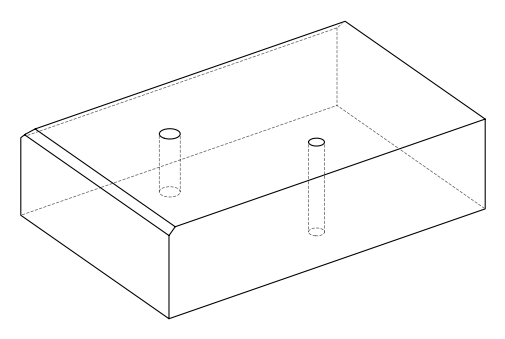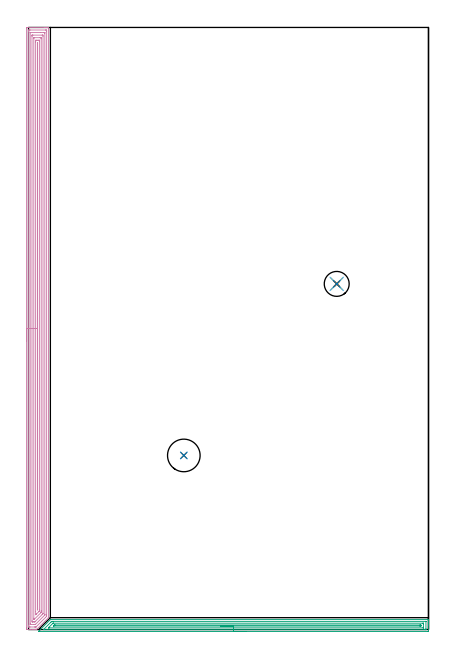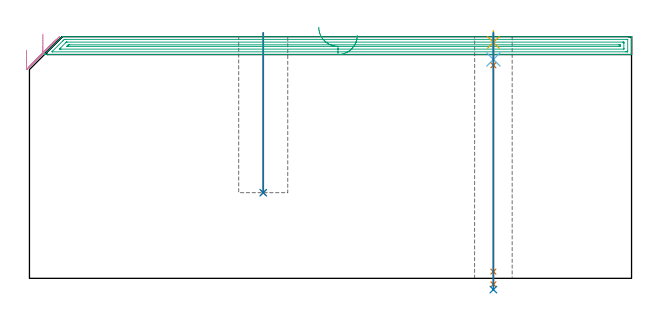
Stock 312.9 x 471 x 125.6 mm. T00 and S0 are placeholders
(PLAN: 8 operations, 6 tool changes, 38.1 min)
(1 INDEXABLE_INSERT_DRILL_BLIND_HOLE_FROM_SOLID | STEP1POCKET | NXT0302_004 | 0.33 min | 17255 mm3)
(2 DRILL_TO_ENLARGE_BLIND_HOLE | STEP1POCKET | UGT0301_379 | 0.33 min | 24114 mm3)
(3 AREA_MILL | FG_CHAMFER_SURFACE | UGT0205_001 | 9.8 min | 13508 mm3)
(4 AREA_MILL_1 | FG_CHAMFER_SURFACE_1 | UGT0205_001 | 26.41 min | 68275 mm3)
(5 SPOT_DRILL | STEP1HOLE | NXT0321_9005460120000 | 0.05 min | 295 mm3)
(6 DRILL_BLIND_HOLE_INTO_CENTER | STEP1HOLE | UGT0301_198 | 0.06 min | 466 mm3)
(7 GUN_DRILL_THROUGH_HOLE | STEP1HOLE | UGT0307_003 | 0.61 min | 4257 mm3)
(8 SPADE_DRILL_TO_ENLARGE_THROUGH_HOLE | STEP1HOLE | UGT0306_010 | 0.54 min | 32427 mm3)
(TOOL NXT0302_004 | Index. Insert Drill 16.5mm [880-D1650L20-05] | D16.5 PA176 FL83 Z2)
(TOOL UGT0301_379 | Twist Drill Flat Bottom 25.5 mm | D25.5 PA180 FL165 Z2)
(TOOL UGT0205_001 | Chamfer Mill 20 x 3 x 45 deg. | D20 FL50 Z2)
(TOOL NXT0321_9005460120000 | NC Spot Drill, 142deg, 12mm, Carbide, Uncoated | D12 PA142 FL30 Z2)
(TOOL UGT0301_198 | Twist Drill 7.9 mm | D7.9 PA118 FL73 Z2)
(TOOL UGT0307_003 | Gun Drill 7 mm | D7 PA130 FL24 Z1)
(TOOL UGT0306_010 | Spade Drill 19.5mm | D19.5 PA132 FL10 Z2)
(OP 1 INDEXABLE_INSERT_DRILL_BLIND_HOLE_FROM_SOLID)
G17 G21 G94 G90
T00 M6
G54
G17 G0 G90 X121.5 Y136.2 S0 M3
G43 Z135.6 H1
G94 G81 G98 Z44.5 F250. R127.6
G80
M5
M2
(OP 2 DRILL_TO_ENLARGE_BLIND_HOLE)
G17 G21 G94 G90
T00 M6
G54
G17 G0 G90 X121.5 Y136.2 S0 M3
G43 Z135.6 H0
G94 G73 G98 Z44.5 F250. Q20.275 R127.6
G80
M5
M2
(OP 3 AREA_MILL)
G17 G21 G94 G90
T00 M6
G54
G17 G0 G90 X170.35 Y-1.5 S1061 M3
G43 Z135.6 H0
Z126.3
G94 G1 X170.312 Z125.428 F250.
X170.198 Z124.563
X170.009 Z123.712
X169.747 Z122.88
X169.413 Z122.074
X169.01 Z121.3
X168.541 Z120.564
X168.01 Z119.872
X167.421 Z119.229
X166.778 Z118.64
X166.086 Z118.108
X165.35 Z117.64
X164.576 Z117.237
X163.77 Z116.903
X162.938 Z116.641
X162.086 Z116.452
X161.222 Z116.338
X160.35 Z116.3
X7.885
X7.827 Y-1.495 Z116.303
X7.818 Y-1.493 Z116.305
X7.827 Y-1.472 Z116.326
X8.125 Y-1.175 Z116.624
X16.973 Y7.673 Z125.472
X17.1 Y7.801 Z125.599
X17.338 Y7.8 Z125.6
X312.728
X312.89 Y7.805 Z125.595
X312.893 Y7.732 Z125.523
X312.9 Y7.306 Z125.106
Y6.983 Z124.783
Y6.279 Z124.074
Y5.033 Z122.83
Y3.597 Z121.393
X312.899 Y-1.495 Z116.303
X312.897 Y-1.496 Z116.302
X312.277 Y-1.5 Z116.3
X160.35
Y-0.086 Z117.714
X11.998 Y-0.085 Z117.715
X11.891 Y-0.083 Z117.717
X11.695 Y-0.079 Z117.721
X11.782 Y0.021 Z117.821
X11.886 Y0.133 Z117.933
X11.998 Y0.247 Z118.047
X17.36 Y5.61 Z123.41
X17.696 Y5.942 Z123.742
X18.041 Y6.279 Z124.079
X18.153 Y6.38 Z124.18
X19.147 Y6.386 Z124.186
X310.597 Y6.385 Z124.185
X310.81 Y6.383 Z124.183
X310.87 Y6.38 Z124.18
X310.892 Y6.377 Z124.177
X310.894 Y6.372 Z124.172
X310.898 Y6.338 Z124.138
X310.899 Y6.279 Z124.079
Y0.506 Z118.306
X310.892 Y0.021 Z117.821
X310.89 Y-0.075 Z117.725
X310.703 Y-0.082 Z117.718
X310.595 Y-0.085 Z117.715
X310.49
X309.703 Y-0.086 Z117.714
X160.35
Y1.328 Z119.128
X16.466 Y1.329 Z119.129
X16.051 Y1.33 Z119.13
X15.619 Y1.334 Z119.134
X15.572 Y1.335 Z119.135
X15.568 Y1.358 Z119.158
X15.572 Y1.369 Z119.169
X15.791 Y1.591 Z119.391
X16.008 Y1.809 Z119.609
X18.92 Y4.719 Z122.519
X19.147 Y4.941 Z122.741
X19.178 Y4.965 Z122.765
X19.2 Y4.967 Z122.767
X19.25 Y4.97 Z122.77
X19.354 Y4.971 Z122.771
X19.56
X308.223
X308.702 Y4.969 Z122.769
X308.861 Y4.966 Z122.766
X308.882 Y4.965 Z122.765
X308.89 Y4.925 Z122.725
X308.895 Y4.82 Z122.62
X308.898 Y4.689 Z122.489
X308.9 Y4.491 Z122.291
Y4.293 Z122.093
Y1.809 Z119.609
Y1.612 Z119.412
X308.896 Y1.414 Z119.214
X308.892 Y1.358 Z119.158
X308.888 Y1.334 Z119.134
X308.881 Y1.333 Z119.133
X308.822 Y1.33 Z119.13
X308.702 Y1.329 Z119.129
X160.35 Y1.328 Z119.128
Y2.743 Z120.543
X20.001
X19.647 Y2.747 Z120.547
X19.47 Y2.75 Z120.55
X19.413 Y2.754 Z120.554
X19.435 Y2.777 Z120.577
X19.698 Y3.046 Z120.846
X19.964 Y3.315 Z121.115
X20.041 Y3.392 Z121.192
X20.145 Y3.493 Z121.293
X20.199 Y3.54 Z121.34
X20.213 Y3.55 Z121.35
X20.235 Y3.553 Z121.353
X20.285 Y3.555 Z121.355
X20.49 Y3.557 Z121.357
X20.9
X306.061
X306.874 Y3.55 Z121.35
X306.89 Y3.549 Z121.349
X306.893 Y3.527 Z121.327
X306.897 Y3.474 Z121.274
X306.899 Y3.366 Z121.166
X306.9 Y3.15 Z120.95
X306.899 Y2.934 Z120.734
X306.897 Y2.826 Z120.626
X306.893 Y2.773 Z120.573
X306.89 Y2.751 Z120.551
X306.871 Y2.748 Z120.548
X306.836 Y2.746 Z120.546
X306.021 Y2.743 Z120.543
X160.35
X159.478 Z120.581
X158.613 Z120.695
X157.762 Z120.883
X156.93 Z121.146
X156.124 Z121.48
X155.35 Z121.882
X154.614 Z122.351
X153.922 Z122.882
X153.279 Z123.472
X152.69 Z124.115
X152.158 Z124.807
X151.69 Z125.543
X151.287 Z126.316
X150.953 Z127.122
X150.691 Z127.954
X150.502 Z128.806
X150.388 Z129.671
X150.35 Z130.543
G0 Z135.6
M5
M2
(OP 4 AREA_MILL_1)
G17 G21 G94 G90
T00 M6
G54
G17 G0 G90 X-1.5 Y225.5 S1061 M3
G43 Z135.6 H0
Z118.5
G94 G1 Y225.538 Z117.628 F250.
Y225.652 Z116.763
Y225.841 Z115.912
Y226.103 Z115.08
Y226.437 Z114.274
Y226.84 Z113.5
Y227.308 Z112.764
Y227.84 Z112.072
Y228.429 Z111.429
Y229.072 Z110.84
Y229.764 Z110.308
Y230.5 Z109.84
Y231.274 Z109.437
Y232.08 Z109.103
Y232.912 Z108.841
Y233.764 Z108.652
Y234.628 Z108.538
Y235.5 Z108.5
Y470.047
X-1.499 Y470.385 Z108.501
X-1.494 Y470.934 Z108.504
X-1.492 Y470.992 Z108.506
X-0.948 Y471. Z109.049
X12.382 Z122.376
X12.936 Z122.933
X13.271 Z123.267
X13.825 Z123.821
X14.159 Z124.154
X15.185 Z125.184
X15.561 Y470.992 Z125.553
X15.597 Y470.99 Z125.588
X15.6 Y470.832 Z125.6
Y9.542
X15.607 Y9.313 Z125.591
X15.522 Y9.221 Z125.52
X6.458 Y0.156 Z116.454
X6.318 Y0.019 Z116.315
X6.292 Y0.001 Z116.288
X5.933 Y0. Z115.933
X5.053 Z115.052
X4.384 Z114.38
X3.161 Z113.158
X1.718 Z111.714
X-0.948 Y0.001 Z109.049
X-1.175 Y0.003 Z108.822
X-1.492 Y0.008 Z108.506
X-1.494 Y0.066 Z108.504
X-1.498 Y0.615 Z108.502
X-1.5 Y1.169 Z108.5
Y235.5
X-0.086 Z109.914
Y467.706
X-0.085 Y468.599 Z109.915
X-0.084 Y468.624 Z109.916
X-0.059 Y468.99 Z109.941
X0.433 Y468.998 Z110.433
X0.829 Y468.999 Z110.829
X1.319 Y469. Z111.319
X13.271 Y468.999 Z123.271
X13.763 Y468.997 Z123.763
X14.159 Y468.99 Z124.159
X14.184 Y468.599 Z124.184
X14.185 Y468.574 Z124.185
X14.186 Y467.706 Z124.186
Y11.305
X14.182 Y10.439 Z124.182
X14.18 Y10.418 Z124.18
X14.159 Y10.321 Z124.159
X13.333 Y9.483 Z123.333
X6.161 Y2.312 Z116.161
X5.891 Y2.051 Z115.891
X5.851 Y2.013 Z115.851
X5.794 Y2.008 Z115.794
X5.669 Y2.002 Z115.669
X5.273 Y2. Z115.273
X4.783 Z114.783
X1.228 Z111.228
X0.829 Y2.001 Z110.829
X0.337 Y2.003 Z110.337
X-0.059 Y2.01 Z109.941
X-0.084 Y2.401 Z109.916
X-0.085 Y2.426 Z109.915
X-0.086 Y3.294 Z109.914
Y235.5
X1.328 Z111.328
X1.329 Y466.911 Z111.329
X1.33 Y466.96 Z111.33
X1.332 Y466.983 Z111.332
X1.334 Y466.988 Z111.334
X1.347 Y466.991 Z111.347
X1.533 Y466.999 Z111.533
X9.53 Y467. Z119.53
X12.196 Z122.196
X12.382 Y466.999 Z122.382
X12.568 Y466.995 Z122.568
X12.691 Y466.99 Z122.691
X12.765 Y466.982 Z122.765
X12.767 Y466.943 Z122.767
X12.769 Y466.813 Z122.769
X12.771 Y466.422 Z122.771
Y11.833
X12.77 Y11.583 Z122.77
X12.768 Y11.457 Z122.768
X12.765 Y11.397 Z122.765
X12.758 Y11.369 Z122.758
X12.728 Y11.332 Z122.728
X12.556 Y11.157 Z122.556
X12.382 Y10.981 Z122.382
X5.586 Y4.187 Z115.586
X5.425 Y4.033 Z115.425
X5.405 Y4.016 Z115.405
X5.365 Y4.01 Z115.365
X5.273 Y4.007 Z115.273
X4.57 Y4. Z114.57
X4.384 Z114.384
X1.718 Y4.001 Z111.718
X1.532 Y4.005 Z111.532
X1.409 Y4.01 Z111.409
X1.335 Y4.018 Z111.335
X1.333 Y4.057 Z111.333
X1.331 Y4.187 Z111.331
X1.329 Y4.578 Z111.329
X1.328 Y235.5 Z111.328
X2.743 Z112.743
Y464.134
X2.747 Y464.886 Z112.747
X2.749 Y464.989 Z112.749
X2.849 Y464.992 Z112.849
X3.064 Y464.996 Z113.064
X3.495 Y465. Z113.495
X10.631 Z120.631
X11.045 Y464.997 Z121.045
X11.252 Y464.993 Z121.252
X11.349 Y464.99 Z121.349
X11.357 Y464.134 Z121.357
Y12.74
X11.355 Y12.551 Z121.355
X11.353 Y12.457 Z121.353
X11.35 Y12.414 Z121.35
X11.329 Y12.39 Z121.329
X11.174 Y12.225 Z121.174
X10.889 Y11.939 Z120.889
X10.605 Y11.653 Z120.605
X5.273 Y6.322 Z115.273
X5.097 Y6.149 Z115.097
X4.994 Y6.051 Z114.994
X4.964 Y6.024 Z114.964
X4.922 Y6.01 Z114.922
X4.357 Y6. Z114.357
X3.495 Z113.495
X3.469 Z113.469
X3.055 Y6.003 Z113.055
X2.848 Y6.007 Z112.848
X2.751 Y6.01 Z112.751
X2.743 Y6.866 Z112.743
Y235.5
X4.157 Z114.157
Y462.575
X4.16 Y462.804 Z114.16
X4.164 Y462.956 Z114.164
X4.167 Y462.991 Z114.167
X4.182 Y462.994 Z114.182
X4.222 Y462.997 Z114.222
X4.384 Y462.999 Z114.384
X4.624 Y463. Z114.624
X9.067 Y462.999 Z119.067
X9.716 Y462.993 Z119.716
X9.926 Y462.99 Z119.926
X9.936 Y462.576 Z119.936
X9.941 Y462.348 Z119.941
X9.942 Y462.12 Z119.942
X9.943 Y14.676 Z119.943
X9.942 Y14.011 Z119.942
X9.94 Y13.785 Z119.94
X9.936 Y13.555 Z119.936
X9.926 Y13.436 Z119.926
X9.668 Y13.166 Z119.668
X4.768 Y8.267 Z114.768
X4.639 Y8.14 Z114.639
X4.535 Y8.042 Z114.535
X4.503 Y8.013 Z114.503
X4.465 Y8.009 Z114.465
X4.384 Y8.007 Z114.384
X4.174 Y8.01 Z114.174
X4.164 Y8.424 Z114.164
X4.159 Y8.652 Z114.159
X4.158 Y8.88 Z114.158
X4.157 Y235.5 Z114.157
X5.571 Z115.571
Y459.668
X5.572 Y460.261 Z115.572
X5.574 Y460.561 Z115.574
X5.578 Y460.857 Z115.578
X5.586 Y460.99 Z115.586
X5.729 Y460.996 Z115.729
X6.161 Y460.999 Z116.161
X6.614 Y461. Z116.614
X7.502 Z117.502
X7.939 Y460.999 Z117.939
X8.394 Y460.996 Z118.394
X8.507 Y460.99 Z118.507
X8.522 Y460.98 Z118.522
X8.524 Y460.945 Z118.524
X8.527 Y460.863 Z118.527
X8.528 Y460.561 Z118.528
X8.529 Y459.968 Z118.529
Y15.797
X8.528 Y15.205 Z118.528
X8.526 Y14.904 Z118.526
X8.522 Y14.608 Z118.522
X8.512 Y14.472 Z118.512
X8.001 Y13.949 Z118.001
X6.219 Y12.167 Z116.219
X6.161 Y12.109 Z116.161
X5.77 Y11.725 Z115.77
X5.686 Y11.645 Z115.686
X5.578 Y11.56 Z115.578
X5.575 Y11.699 Z115.575
X5.572 Y11.924 Z115.572
X5.571 Y14.011 Z115.571
Y235.5
X6.985 Z116.985
Y457.882
X6.986 Y458.775 Z116.986
X6.987 Y458.838 Z116.987
X6.992 Y458.904 Z116.992
X7. Y458.991 Z117.
X7.05 Y458.996 Z117.05
X7.082 Y458.997 Z117.082
X7.1 Y458.994 Z117.1
X7.106 Y458.992 Z117.106
X7.108 Y458.969 Z117.108
X7.113 Y458.84 Z117.113
X7.114 Y458.775 Z117.114
X7.115 Y458.71 Z117.115
X7.114 Y15.733 Z117.114
X7.112 Y15.667 Z117.112
X7.108 Y15.541 Z117.108
X7.084 Y15.493 Z117.084
X7.05 Y15.456 Z117.05
X6.998 Y15.407 Z116.998
X6.991 Y15.603 Z116.991
X6.987 Y15.732 Z116.987
X6.986 Y15.797 Z116.986
X6.985 Y15.862 Z116.985
Y235.5
Y236.372 Z117.023
Y237.236 Z117.137
Y238.088 Z117.326
Y238.92 Z117.588
Y239.726 Z117.922
Y240.5 Z118.325
Y241.236 Z118.794
Y241.928 Z119.325
Y242.571 Z119.914
Y243.16 Z120.557
Y243.692 Z121.249
Y244.16 Z121.985
Y244.563 Z122.759
Y244.897 Z123.565
Y245.159 Z124.397
Y245.348 Z125.249
Y245.462 Z126.114
Y245.5 Z126.985
G0 Z135.6
M5
M2
(OP 5 SPOT_DRILL)
G17 G21 G94 G90
T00 M6
G54
G17 G0 G90 X241.1 Y270.4 S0 M3
G43 Z135.6 H0
G94 G81 G98 Z122.6 F250. R128.6
G80
M5
M2
(OP 6 DRILL_BLIND_HOLE_INTO_CENTER)
G17 G21 G94 G90
T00 M6
G54
G17 G0 G90 X241.1 Y270.4 S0 M3
G43 Z135.6 H0
G94 G81 G98 Z113.75 F250. R127.6
G80
M5
M2
(OP 7 GUN_DRILL_THROUGH_HOLE)
G17 G21 G94 G90
T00 M6
G54
G17 G0 G90 X241.1 Y270.4 M8
G43 Z135.6 H0
Z126.143
S716 M3
G94 G1 Z110.721 F125. M26
G4 X.084
Z3.5 F250.
G4 X.084
Z-3.132 F125.
G4 X.084
M5
M9
G0 Z126.143
Z135.6
M2
(OP 8 SPADE_DRILL_TO_ENLARGE_THROUGH_HOLE)
G17 G21 G94 G90
T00 M6
G54
G17 G0 G90 X241.1 Y270.4 S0 M3
G43 Z135.6 H0
G94 G73 G98 Z-5.841 F250. Q18.777 R127.6
G80
M5
M2
